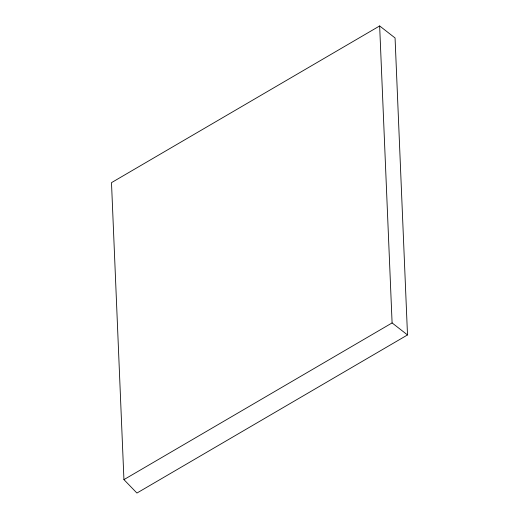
<?xml version="1.0" encoding="UTF-8"?>
<svg xmlns="http://www.w3.org/2000/svg" width="519" height="519" viewBox="0 0 519 519"><rect width="100%" height="100%" fill="white"/><g stroke="black" fill="none" stroke-linecap="round" stroke-linejoin="round"><path stroke-width="0.78" d="M379.649 25.95L111.494 182.649L123.937 479.621L136.925 493.05L407.506 334.937L395.063 37.958L379.649 25.95L392.098 322.922L407.506 334.937M123.937 479.621L392.098 322.922"/></g></svg>
